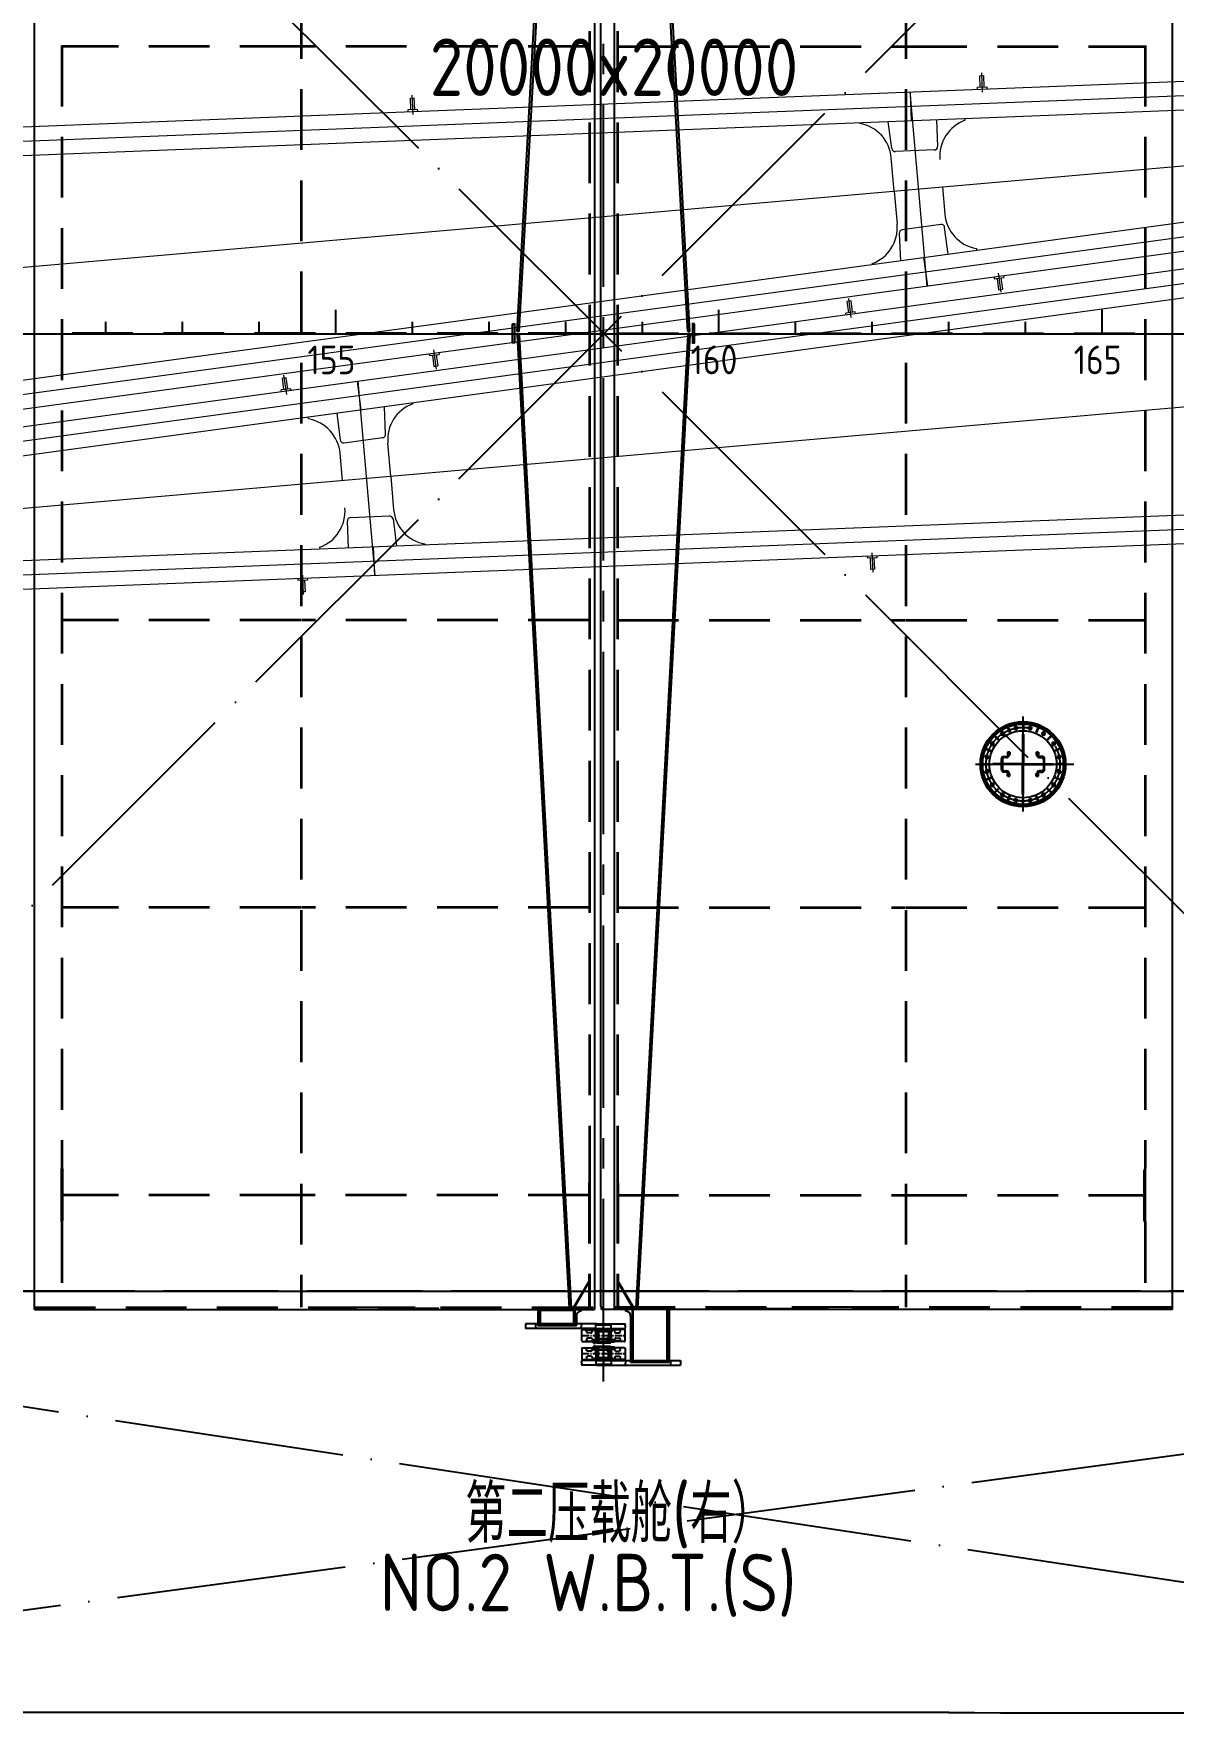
# Model space of a CAD drawing. Header units: millimetres. Extents: x -1838618 to -1600818, y -1770412 to -1553248.
# Drawn here: x -1706460 to -1694560, y -1733110 to -1715568 of the extents above; entities that cross this region are included whole.
import ezdxf

# ---------------------------------------------------------------- set-up
doc = ezdxf.new("R2010")
doc.units = ezdxf.units.MM
doc.header["$LTSCALE"] = 100
for name, pattern in [('$0$CENTER2', [28.575, 19.05, -3.175, 3.175, -3.175]), ('$0$DASHED2', [9.525, 6.35, -3.175]), ('ACAD_ISO02W100', [15, 12, -3]), ('ACAD_ISO04W100', [30, 24, -3, 0, -3]), ('HC2-TOP$0$CENTER2', [28.575, 19.05, -3.175, 3.175, -3.175]), ('HC2-TOP$0$DASHED2', [9.525, 6.35, -3.175]), ('HC2-TOP$0$PHANTOM', [63.5, 31.75, -6.35, 6.35, -6.35, 6.35, -6.35])]:
    doc.linetypes.add(name, pattern=pattern)
for name, color, linetype in [('$0$K1-CEN', 1, '$0$CENTER2'), ('$0$K1-DASH', 2, '$0$DASHED2'), ('$0$SHAPE_L', 3, 'Continuous'), ('412equipment', 6, 'Continuous'), ('_____1', 160, 'Continuous'), ('HC2-TOP$0$HATCH', 42, 'Continuous'), ('HC2-TOP$0$K1-CEN', 1, 'HC2-TOP$0$CENTER2'), ('HC2-TOP$0$K1-COMP_L', 140, 'HC2-TOP$0$PHANTOM'), ('HC2-TOP$0$K1-DASH', 2, 'HC2-TOP$0$DASHED2'), ('HC2-TOP$0$K2-CEN', 1, 'HC2-TOP$0$CENTER2'), ('HC2-TOP$0$K2-DASH', 9, 'HC2-TOP$0$DASHED2'), ('HC2-TOP$0$K2-DIM', 1, 'Continuous'), ('HC2-TOP$0$SHAPE_L', 3, 'Continuous')]:
    doc.layers.add(name, color=color, linetype=linetype)
doc.styles.get("Standard").update_dxf_attribs({"font": 'gbenor.shx', "width": 0.9, "bigfont": 'gbcbig.shx'})

# ---------------------------------------------------------------- blocks, each defined once
blk = doc.blocks.new('COORD')
at = {"color": 4}
for p, q in [((122600, 0), (122600, 250)), ((126600, 0), (126600, 250)), ((130600, 0), (130600, 250)), ((120200, 0), (120200, 125)), ((121000, 0), (121000, 125)), ((121800, 0), (121800, 125)), ((122600, 0), (122600, 125)), ((123400, 0), (123400, 125)), ((124200, 0), (124200, 125)), ((125000, 0), (125000, 125)), ((125800, 0), (125800, 125)), ((126600, 0), (126600, 125)), ((127400, 0), (127400, 125)), ((128200, 0), (128200, 125)), ((129000, 0), (129000, 125)), ((129800, 0), (129800, 125)), ((130600, 0), (130600, 125)), ((-3960, 0), (177600, 0))]:
    blk.add_line(p, q, dxfattribs=at)
for s, p in [('155', (122304, -423)), ('160', (126304, -423)), ('165', (130304, -423))]:
    blk.add_text(s, height=300, dxfattribs=at).set_placement(p)
blk = doc.blocks.new('HC2-TOP$0$A$C6C0051EE')
for p, q in [((0, 1), (0, 7)), ((5, 1), (5, 7)), ((16, 1), (16, 7)), ((21, 1), (21, 7)), ((3, 0), (18, 0))]:
    blk.add_line(p, q)
for centre, radius, start, end in [((3, 5), 4.7, 236.4325, 303.5675), ((10, 18), 17.6, 252.8484, 287.1516), ((18, 5), 4.7, 236.4325, 303.5675)]:
    blk.add_arc(centre, radius, start, end)
blk = doc.blocks.new('HC2-TOP$0$wheel-450_P')
at = {"layer": 'HC2-TOP$0$HATCH'}
h = blk.add_hatch(dxfattribs=at)
h.set_pattern_fill('ANSI37', color=256, scale=0.4, style=0)
h.set_pattern_definition([(45, (-387.8653, -368.1047), (-0.8980256, 0.8980256), []), (135, (-387.8653, -368.1047), (-0.8980256, -0.8980256), [])])
h.paths.add_polyline_path([(66, 85), (72, 85), (72, 92)])
h = blk.add_hatch(dxfattribs=at)
h.set_pattern_fill('ANSI37', color=256, scale=0.4, style=0)
h.set_pattern_definition([(45, (-222.9789, -317.8035), (-0.8980256, 0.8980256), []), (135, (-222.9789, -317.8035), (-0.8980256, -0.8980256), [])])
h.paths.add_polyline_path([(110, 81), (110, 80, 0.414214), (116, 74), (122, 74), (122, 81)])
h = blk.add_hatch(dxfattribs=at)
h.set_pattern_fill('ANSI31', color=256, angle=90, style=0)
h.set_pattern_definition([(135, (-232.979, -322.8035), (-2.245064, -2.245064), [])])
edge = h.paths.add_edge_path()
edge.add_line((-66, -46), (-32, -46))
edge.add_line((-32, -46), (-32, -52))
edge.add_line((-32, -52), (-21, -52))
edge.add_spline(control_points=[(-21, -52), (-22, -51), (-24, -46), (-29, -36), (-43, -36), (-54, -32), (-62, -32), (-66, -32)], knot_values=[0, 0, 0, 0, 6.397971, 15.190418, 30.584793, 41.682542, 52.606422, 52.606422, 52.606422, 52.606422], degree=3, periodic=0)
edge.add_line((-66, -32), (-66, -46))
h = blk.add_hatch(dxfattribs=at)
h.set_pattern_fill('ANSI37', color=256, scale=0.4, style=0)
h.set_pattern_definition([(45, (-232.9789, -307.8035), (-0.8980256, 0.8980256), []), (135, (-232.9789, -307.8035), (-0.8980256, -0.8980256), [])])
h.paths.add_polyline_path([(72, -91), (72, -85), (66, -85)])
h = blk.add_hatch(dxfattribs=at)
h.set_pattern_fill('ANSI37', color=256, scale=0.4, style=0)
h.set_pattern_definition([(315, (-222.9789, 317.8035), (-0.8980256, -0.8980256), []), (225, (-222.9789, 317.8035), (-0.8980256, 0.8980256), [])])
h.paths.add_polyline_path([(110, -81), (110, -80, -0.414214), (116, -74), (122, -74), (122, -81)])
for p, q in [((-62, 220), (-62, 101)), ((-60, 179), (-62, 182)), ((-60, 179), (-60, 115)), ((-35, 175), (-60, 179)), ((-57, 225), (57, 225)), ((35, 175), (60, 179)), ((60, 179), (62, 182)), ((60, 179), (60, 115)), ((62, 220), (62, 84)), ((72, 85), (72, 227)), ((122, 74), (122, 226)), ((-77, 72), (-69, 80)), ((-77, 72), (-77, -73)), ((-72, 105), (-72, 85)), ((-72, 104), (-69, 104)), ((-69, 96), (-72, 95)), ((-69, 95), (-72, 94)), ((-72, 86), (-69, 86)), ((-71, 70), (-66, 75)), ((-71, 70), (-71, -70)), ((-69, 114), (-68, 115)), ((-69, 114), (-69, 80)), ((-69, 102), (-62, 102)), ((-43, 101), (-69, 101)), ((-43, 89), (-69, 89)), ((-69, 88), (-62, 88)), ((-62, 115), (-68, 115)), ((-66, 75), (-66, -75)), ((-66, 75), (-62, 75)), ((-66, 51), (-64, 52)), ((-66, 51), (-66, -51)), ((-65, 101), (-65, 89)), ((-64, 52), (-64, -32)), ((-40, 52), (-64, 52)), ((-36, 119), (-62, 115)), ((-62, 52), (-62, 89)), ((-62, 80), (-4, 80)), ((-60, 68), (-58, 70)), ((-60, 68), (-60, 52)), ((-60, 65), (-42, 65)), ((-58, 70), (-44, 70)), ((-49, 67), (-49, 65)), ((-49, 67), (-42, 67)), ((-43, 67), (-44, 70)), ((-43, 101), (-41, 99)), ((-43, 101), (-43, 89)), ((-43, 89), (-41, 91)), ((-42, 64), (-42, 65)), ((-42, 64), (-42, 52)), ((-42, 64), (-42, 52)), ((-40, 53), (-42, 53)), ((-41, 99), (-41, 91)), ((-40, 64), (-40, 66)), ((-38, 66), (-40, 65)), ((-40, 65), (-40, -36)), ((-40, 51), (-36, 51)), ((-33, 66), (-38, 66)), ((40, 52), (-38, 52)), ((-36, -37), (-36, 52)), ((-34, 62), (-32, 75)), ((-10, 59), (-34, 62)), ((-33, 66), (-33, 66)), ((-32, 79), (-32, 69)), ((-4, 70), (-32, 75)), ((-4, 80), (-28, 80)), ((-4, 80), (-28, 80)), ((-27, 129), (-27, 166)), ((-10, 59), (-8, 70)), ((-8, 61), (-9, 61)), ((-6, 60), (-8, 61)), ((-6, 60), (-6, 52)), ((-4, 83), (4, 83)), ((-4, 83), (-4, 52)), ((-4, 78), (-4, 52)), ((-4, 72), (4, 72)), ((-2, 83), (-2, 52)), ((2, 83), (2, 52)), ((4, 83), (4, 52)), ((4, 80), (45, 80)), ((4, 70), (32, 75)), ((6, 60), (8, 61)), ((6, 60), (6, 52)), ((10, 59), (8, 70)), ((8, 61), (9, 61)), ((10, 59), (34, 62)), ((27, 129), (27, 166)), ((32, 79), (32, 69)), ((34, 62), (32, 75)), ((33, 65), (33, 66)), ((33, 66), (38, 66)), ((36, 119), (62, 115)), ((38, 66), (40, 65)), ((40, 65), (40, -65)), ((40, 59), (45, 59)), ((45, 95), (45, -95)), ((45, 95), (62, 95)), ((45, 78), (54, 78)), ((45, 76), (46, 77)), ((46, 77), (46, -77)), ((46, 77), (64, 77)), ((54, 88), (58, 90)), ((54, 88), (54, 77)), ((54, 86), (54, 86)), ((58, 79), (54, 86)), ((56, 77), (54, 86)), ((58, 90), (58, 79)), ((58, 90), (62, 90)), ((60, 84), (64, 84)), ((60, 79), (60, 84)), ((65, 85), (64, 84)), ((64, 84), (64, -84)), ((65, 85), (65, -85)), ((65, 85), (72, 85)), ((72, 85), (72, -85)), ((72, 81), (111, 81)), ((110, 81), (110, -81)), ((110, 81), (122, 81)), ((116, 74), (122, 74)), ((122, 74), (122, -74)), ((-77, -73), (-69, -80)), ((-71, -70), (-66, -75)), ((-69, -114), (-69, -80)), ((-69, -114), (-68, -115)), ((-62, -115), (-68, -115)), ((-32, -46), (-66, -46)), ((-66, -51), (-64, -52)), ((-66, -75), (-62, -75)), ((-42, -52), (-64, -52)), ((-62, -220), (-62, -52)), ((-62, -80), (-4, -80)), ((-60, -115), (-62, -115)), ((-60, -68), (-60, -52)), ((-60, -65), (-42, -65)), ((-60, -68), (-58, -70)), ((-60, -116), (-59, -114)), ((-60, -115), (-60, -114)), ((-46, -117), (-60, -114)), ((-60, -179), (-60, -115)), ((-35, -175), (-60, -179)), ((-58, -70), (-45, -70)), ((-48, -120), (-58, -117)), ((-52, -126), (-58, -124)), ((-57, -114), (-55, -107)), ((-57, -114), (-55, -107)), ((-57, -117), (-56, -115)), ((-57, -120), (-57, -119)), ((-45, -107), (-55, -105)), ((-55, -107), (-54, -107)), ((-46, -110), (-55, -107)), ((-54, -107), (-54, -105)), ((-47, -109), (-54, -107)), ((-53, -105), (-45, -80)), ((-51, -122), (-51, -121)), ((-50, -119), (-49, -117)), ((-48, -117), (-46, -110)), ((-47, -107), (-39, -80)), ((-47, -109), (-46, -107)), ((-46, -110), (-47, -109)), ((-42, -48), (-46, -48)), ((-46, -50), (-46, -48)), ((-42, -50), (-46, -50)), ((-42, -64), (-46, -72)), ((-44, -73), (-46, -72)), ((-36, -119), (-46, -117)), ((-46, -120), (-46, -118)), ((-40, -64), (-44, -73)), ((-42, -48), (-42, -48)), ((-42, -64), (-42, -50)), ((-42, -64), (-42, -52)), ((-40, -65), (-40, -50)), ((-40, -51), (-36, -51)), ((-38, -66), (-40, -65)), ((40, -52), (-38, -52)), ((-33, -66), (-38, -66)), ((-36, -51), (-36, -52)), ((-10, -59), (-34, -62)), ((-34, -62), (-32, -75)), ((-33, -65), (-33, -66)), ((-32, -46), (-32, -52)), ((-32, -79), (-32, -69)), ((-4, -70), (-32, -75)), ((-4, -80), (-28, -80)), ((-4, -80), (-28, -80)), ((-27, -129), (-27, -166)), ((-10, -59), (-8, -70)), ((-8, -61), (-9, -61)), ((-6, -60), (-8, -61)), ((-6, -60), (-6, -52)), ((-4, -83), (-4, -52)), ((-4, -78), (-4, -52)), ((-4, -72), (4, -72)), ((-4, -83), (4, -83)), ((-2, -83), (-2, -52)), ((2, -83), (2, -52)), ((4, -83), (4, -52)), ((4, -70), (32, -75)), ((4, -80), (45, -80)), ((6, -60), (6, -52)), ((6, -60), (8, -61)), ((10, -59), (8, -70)), ((8, -61), (9, -61)), ((10, -59), (34, -62)), ((27, -129), (27, -166)), ((34, -62), (32, -75)), ((32, -79), (32, -69)), ((33, -65), (33, -66)), ((33, -66), (38, -66)), ((35, -175), (60, -179)), ((36, -119), (62, -115)), ((38, -66), (40, -65)), ((40, -59), (45, -59)), ((45, -76), (46, -77)), ((45, -78), (54, -78)), ((45, -93), (46, -95)), ((45, -95), (62, -95)), ((46, -77), (64, -77)), ((54, -86), (53, -86)), ((56, -77), (54, -86)), ((54, -88), (54, -77)), ((58, -79), (54, -86)), ((54, -88), (58, -90)), ((58, -90), (58, -79)), ((58, -90), (62, -90)), ((60, -79), (60, -84)), ((60, -84), (64, -84)), ((60, -179), (60, -115)), ((62, -220), (62, -84)), ((64, -84), (65, -85)), ((65, -85), (72, -85)), ((72, -81), (110, -81)), ((72, -85), (72, -227)), ((110, -81), (122, -81)), ((116, -74), (122, -74)), ((122, -74), (122, -226)), ((-60, -179), (-62, -182)), ((-57, -225), (57, -225)), ((60, -179), (62, -182))]:
    blk.add_line(p, q)
for centre, radius, start, end in [((-57, 220), 5, 90, 180), ((57, 220), 5, 0, 90), ((-42, 65), 2, 23.744, 90), ((-42, 64), 2, 0, 23.744), ((-38, 54), 2, 180, 270), ((-37, 129), 10, 278.0896, 0), ((-37, 166), 10, 0, 80), ((-32, 79), 1, 90, 180), ((-8, 54), 2, 270, 0), ((-6, 78), 2, 0, 90), ((6, 78), 2, 90, 180), ((8, 54), 2, 180, 270), ((37, 166), 10, 100, 180), ((37, 129), 10, 180, 261.9104), ((32, 79), 1, 0, 90), ((38, 54), 2, 270, 0), ((59, 80), 0.8, 207.3764, 352), ((116, 80), 6, 180, 270), ((-58, -114), 3.31, 223.1092, 286.8908), ((-59, -117), 3.31, 43.1092, 106.8908), ((-59, -119), 2.09, 339.1083, 88.0443), ((-62, -119), 5, 323.4589, 345), ((-56, -123), 2.16, 143.4589, 219.3072), ((-50, -106), 13.3, 239.2686, 270.7314), ((-56, -128), 13.3, 59.2686, 90.7314), ((-53, -124), 2.16, 290.6928, 6.5411), ((-48, -122), 2.09, 61.9557, 170.8917), ((-46, -123), 5, 165, 186.5411), ((-47, -117), 3.31, 223.1092, 286.8908), ((-48, -120), 3.31, 43.1092, 106.8908), ((-42, -50), 2, 0, 90), ((-38, -54), 2, 90, 180), ((-42, -64), 2, 336.256, 0), ((-37, -129), 10, 0, 81.9104), ((-37, -166), 10, 280, 0), ((-32, -79), 1, 180, 270), ((-8, -54), 2, 0, 90), ((-6, -78), 2, 270, 0), ((6, -78), 2, 180, 270), ((8, -54), 2, 90, 180), ((37, -129), 10, 98.0896, 180), ((37, -166), 10, 180, 260), ((32, -79), 1, 270, 0), ((38, -54), 2, 0, 90), ((59, -80), 0.8, 8, 152.6236), ((116, -80), 6, 90, 180), ((-57, -220), 5, 180, 270), ((57, -220), 5, 270, 0)]:
    blk.add_arc(centre, radius, start, end)
for points in [[(72, 227), (79, 230), (91, 234), (105, 225), (115, 230), (120, 227), (122, 226)], [(72, -227), (79, -230), (91, -234), (105, -225), (115, -230), (120, -227), (122, -226)]]:
    blk.add_open_spline(points, degree=3, knots=[0, 0, 0, 0, 22.168204, 34.441767, 44.92374, 51.585028, 51.585028, 51.585028, 51.585028])
for p, q in [((66, 85), (72, 92)), ((66, -85), (72, -91))]:
    blk.add_line(p, q, dxfattribs=at)
at = {"layer": 'HC2-TOP$0$K2-CEN', "ltscale": 0.04}
for p, q in [((0, 225), (0, -225)), ((-88, 0), (132, 0)), ((-85, 95), (-35, 95)), ((-6, 64), (-36, 69)), ((6, 64), (36, 69)), ((-55, -95), (-77, -95)), ((-56, -127), (-41, -76)), ((-6, -64), (-36, -69)), ((6, -64), (36, -69))]:
    blk.add_line(p, q, dxfattribs=at)
at = {"layer": 'HC2-TOP$0$K2-DIM'}
for p, q in [((-42, 100), (-65, 100)), ((-42, 90), (-65, 90)), ((-65, 51), (-40, 51)), ((-65, -51), (-42, -51)), ((-54, -107), (-56, -114)), ((-55, -107), (-55, -105)), ((-47, -109), (-49, -117)), ((-46, -110), (-45, -107))]:
    blk.add_line(p, q, dxfattribs=at)
blk.add_open_spline([(-66, -32), (-62, -32), (-54, -32), (-43, -36), (-29, -36), (-24, -46), (-22, -51), (-21, -52)], degree=3, knots=[0, 0, 0, 0, 10.92388, 22.021629, 37.416004, 46.208451, 52.606422, 52.606422, 52.606422, 52.606422], dxfattribs=at)
at = {"rotation": 270}
blk.add_blockref('HC2-TOP$0$A$C6C0051EE', (-80, 105), dxfattribs=at)
blk = doc.blocks.new('A$C72DA127C')
at = {"layer": '$0$K1-CEN', "color": 136, "ltscale": 5}
for p, q in [((-4826, -3997), (-4826, -4990)), ((-5321, -4496), (-4295, -4496))]:
    blk.add_line(p, q, dxfattribs=at)
at = {"layer": '$0$K1-CEN', "color": 136}
for p, q in [((-5023, -4165), (-5056, -4187)), ((-5023, -4165), (-5056, -4187)), ((-5056, -4187), (-5023, -4165)), ((-5029, -4193), (-5051, -4159)), ((-5029, -4193), (-5051, -4159)), ((-5029, -4193), (-5051, -4159)), ((-4881, -4114), (-4920, -4122)), ((-4881, -4114), (-4920, -4122)), ((-4920, -4122), (-4881, -4114)), ((-4897, -4138), (-4905, -4099)), ((-4897, -4138), (-4905, -4099)), ((-4897, -4138), (-4905, -4099)), ((-4731, -4122), (-4770, -4114)), ((-4770, -4114), (-4731, -4122)), ((-4731, -4122), (-4770, -4114)), ((-4755, -4138), (-4747, -4099)), ((-4755, -4138), (-4747, -4099)), ((-4755, -4138), (-4747, -4099)), ((-4595, -4187), (-4628, -4165)), ((-4628, -4165), (-4595, -4187)), ((-4595, -4187), (-4628, -4165)), ((-4623, -4193), (-4601, -4159)), ((-4623, -4193), (-4601, -4159)), ((-4623, -4193), (-4601, -4159)), ((-5129, -4293), (-5162, -4271)), ((-5129, -4293), (-5162, -4271)), ((-5129, -4293), (-5162, -4271)), ((-5135, -4265), (-5157, -4299)), ((-5135, -4265), (-5157, -4299)), ((-5157, -4299), (-5135, -4265)), ((-4522, -4293), (-4489, -4271)), ((-4522, -4293), (-4489, -4271)), ((-4522, -4293), (-4489, -4271)), ((-4494, -4299), (-4517, -4265)), ((-4517, -4265), (-4494, -4299)), ((-4494, -4299), (-4517, -4265)), ((-5184, -4425), (-5223, -4417)), ((-5184, -4425), (-5223, -4417)), ((-5184, -4425), (-5223, -4417)), ((-5199, -4401), (-5207, -4441)), ((-5199, -4401), (-5207, -4441)), ((-5207, -4441), (-5199, -4401)), ((-5207, -4551), (-5199, -4591)), ((-5207, -4551), (-5199, -4591)), ((-5199, -4591), (-5207, -4551)), ((-4468, -4425), (-4429, -4417)), ((-4468, -4425), (-4429, -4417)), ((-4468, -4425), (-4429, -4417)), ((-4444, -4441), (-4452, -4401)), ((-4452, -4401), (-4444, -4441)), ((-4444, -4441), (-4452, -4401)), ((-4452, -4591), (-4444, -4551)), ((-4452, -4591), (-4444, -4551)), ((-4444, -4551), (-4452, -4591)), ((-5184, -4567), (-5223, -4575)), ((-5184, -4567), (-5223, -4575)), ((-5184, -4567), (-5223, -4575)), ((-5129, -4699), (-5162, -4721)), ((-5129, -4699), (-5162, -4721)), ((-5129, -4699), (-5162, -4721)), ((-5157, -4693), (-5135, -4727)), ((-5157, -4693), (-5135, -4727)), ((-5135, -4727), (-5157, -4693)), ((-4522, -4699), (-4489, -4721)), ((-4522, -4699), (-4489, -4721)), ((-4522, -4699), (-4489, -4721)), ((-4517, -4727), (-4494, -4693)), ((-4517, -4727), (-4494, -4693)), ((-4494, -4693), (-4517, -4727)), ((-4468, -4567), (-4429, -4575)), ((-4468, -4567), (-4429, -4575)), ((-4468, -4567), (-4429, -4575)), ((-5056, -4805), (-5023, -4827)), ((-5056, -4805), (-5023, -4827)), ((-5023, -4827), (-5056, -4805)), ((-5029, -4799), (-5051, -4833)), ((-5029, -4799), (-5051, -4833)), ((-5029, -4799), (-5051, -4833)), ((-4920, -4870), (-4881, -4878)), ((-4920, -4870), (-4881, -4878)), ((-4881, -4878), (-4920, -4870)), ((-4897, -4854), (-4905, -4893)), ((-4897, -4854), (-4905, -4893)), ((-4897, -4854), (-4905, -4893)), ((-4770, -4878), (-4731, -4870)), ((-4770, -4878), (-4731, -4870)), ((-4731, -4870), (-4770, -4878)), ((-4755, -4854), (-4747, -4893)), ((-4755, -4854), (-4747, -4893)), ((-4755, -4854), (-4747, -4893)), ((-4628, -4827), (-4595, -4805)), ((-4628, -4827), (-4595, -4805)), ((-4595, -4805), (-4628, -4827)), ((-4623, -4799), (-4601, -4833)), ((-4623, -4799), (-4601, -4833)), ((-4623, -4799), (-4601, -4833))]:
    blk.add_line(p, q, dxfattribs=at)
for points in [[(-4976, -4363), (-4976, -4400, -0.414214), (-4997, -4421), (-5025, -4421, 0.414214), (-5046, -4442), (-5046, -4550, 0.414214), (-5025, -4571), (-4997, -4571, -0.414214), (-4976, -4592), (-4976, -4630)], [(-4676, -4363), (-4676, -4400, 0.414214), (-4655, -4421), (-4627, -4421, -0.414214), (-4606, -4442), (-4606, -4550, -0.414214), (-4627, -4571), (-4655, -4571, 0.414214), (-4676, -4592), (-4676, -4630)]]:
    blk.add_lwpolyline(points, format="xyb", dxfattribs=at)
blk.add_circle((-4826, -4496), 385, dxfattribs=at)
at = {"layer": '$0$K1-DASH', "color": 136, "ltscale": 2.5}
for p, q in [((-5136, -4191), (-5083, -4244)), ((-5131, -4186), (-5078, -4239)), ((-4995, -4095), (-4967, -4165)), ((-4989, -4093), (-4960, -4162)), ((-4960, -4162), (-4967, -4165)), ((-4829, -4061), (-4829, -4136)), ((-4822, -4136), (-4829, -4136)), ((-4822, -4061), (-4822, -4136)), ((-4662, -4093), (-4691, -4162)), ((-4691, -4162), (-4685, -4165)), ((-4656, -4095), (-4685, -4165)), ((-4521, -4186), (-4574, -4239)), ((-4516, -4191), (-4569, -4244)), ((-5229, -4333), (-5160, -4361)), ((-5226, -4326), (-5157, -4355)), ((-5157, -4355), (-5160, -4361)), ((-5078, -4239), (-5083, -4244)), ((-4574, -4239), (-4569, -4244)), ((-4425, -4326), (-4494, -4355)), ((-4494, -4355), (-4492, -4361)), ((-4423, -4333), (-4492, -4361)), ((-5261, -4493), (-5186, -4493)), ((-5261, -4500), (-5186, -4500)), ((-5186, -4500), (-5186, -4493)), ((-4391, -4493), (-4466, -4493)), ((-4466, -4500), (-4466, -4493)), ((-4391, -4500), (-4466, -4500)), ((-5229, -4659), (-5160, -4631)), ((-5226, -4666), (-5157, -4637)), ((-5157, -4637), (-5160, -4631)), ((-4494, -4637), (-4492, -4631)), ((-4425, -4666), (-4494, -4637)), ((-4423, -4659), (-4492, -4631)), ((-5136, -4801), (-5083, -4748)), ((-5131, -4806), (-5078, -4753)), ((-5078, -4753), (-5083, -4748)), ((-4995, -4897), (-4967, -4827)), ((-4989, -4899), (-4960, -4830)), ((-4960, -4830), (-4967, -4827)), ((-4829, -4931), (-4829, -4856)), ((-4822, -4856), (-4829, -4856)), ((-4822, -4931), (-4822, -4856)), ((-4691, -4830), (-4685, -4827)), ((-4662, -4899), (-4691, -4830)), ((-4656, -4897), (-4685, -4827)), ((-4574, -4753), (-4569, -4748)), ((-4521, -4806), (-4574, -4753)), ((-4516, -4801), (-4569, -4748))]:
    blk.add_line(p, q, dxfattribs=at)
at = {"layer": '$0$K1-DASH', "color": 136}
for p, q in [((-4830, -4181), (-4822, -4181)), ((-4830, -4181), (-4830, -4492)), ((-4822, -4181), (-4822, -4492)), ((-4982, -4400), (-4982, -4371)), ((-4982, -4371), (-4982, -4401)), ((-4970, -4371), (-4970, -4400)), ((-4969, -4371), (-4969, -4401)), ((-4682, -4371), (-4682, -4400)), ((-4682, -4371), (-4682, -4401)), ((-4670, -4400), (-4670, -4371)), ((-4669, -4371), (-4669, -4401)), ((-4826, -4492), (-5141, -4492)), ((-5141, -4500), (-5141, -4492)), ((-5141, -4492), (-5141, -4500)), ((-4826, -4500), (-5141, -4500)), ((-4830, -4811), (-4830, -4500)), ((-4826, -4492), (-4511, -4492)), ((-4826, -4500), (-4511, -4500)), ((-4822, -4811), (-4822, -4500)), ((-4511, -4492), (-4511, -4500)), ((-4982, -4621), (-4982, -4591)), ((-4982, -4592), (-4982, -4621)), ((-4970, -4621), (-4970, -4592)), ((-4969, -4621), (-4969, -4591)), ((-4682, -4621), (-4682, -4591)), ((-4682, -4621), (-4682, -4592)), ((-4670, -4592), (-4670, -4621)), ((-4669, -4621), (-4669, -4591)), ((-4830, -4811), (-4822, -4811))]:
    blk.add_line(p, q, dxfattribs=at)
for centre, radius, start, end in [((-4997, -4400), 15, 356.1774, 0), ((-4997, -4400), 27, 357.8774, 0), ((-4655, -4400), 27, 180, 182.1226), ((-4655, -4400), 15, 180, 183.8226), ((-4997, -4592), 15, 0, 3.8226), ((-4997, -4592), 27, 0, 2.1226), ((-4655, -4592), 27, 177.8774, 180), ((-4655, -4592), 15, 176.1774, 180)]:
    blk.add_arc(centre, radius, start, end, dxfattribs=at)
at = {"layer": '$0$SHAPE_L', "color": 136}
for p, q in [((-4963, -4371), (-4988, -4371)), ((-4988, -4371), (-4988, -4401)), ((-4982, -4371), (-4970, -4371)), ((-4963, -4371), (-4963, -4401)), ((-4688, -4371), (-4663, -4371)), ((-4688, -4371), (-4688, -4401)), ((-4670, -4371), (-4682, -4371)), ((-4663, -4371), (-4663, -4401)), ((-5052, -4550), (-5052, -4442)), ((-5040, -4442), (-5040, -4550)), ((-5025, -4415), (-4997, -4415)), ((-4997, -4427), (-5025, -4427)), ((-4963, -4401), (-4988, -4401)), ((-4688, -4401), (-4663, -4401)), ((-4627, -4415), (-4655, -4415)), ((-4655, -4427), (-4627, -4427)), ((-4612, -4442), (-4612, -4550)), ((-4600, -4550), (-4600, -4442)), ((-5025, -4565), (-4997, -4565)), ((-4997, -4577), (-5025, -4577)), ((-4963, -4591), (-4988, -4591)), ((-4988, -4621), (-4988, -4591)), ((-4963, -4621), (-4988, -4621)), ((-4963, -4621), (-4963, -4591)), ((-4688, -4591), (-4663, -4591)), ((-4688, -4621), (-4688, -4591)), ((-4688, -4621), (-4663, -4621)), ((-4663, -4621), (-4663, -4591)), ((-4627, -4565), (-4655, -4565)), ((-4655, -4577), (-4627, -4577))]:
    blk.add_line(p, q, dxfattribs=at)
for points in [[(-5057, -4177), (-5047, -4191), (-5030, -4190), (-5022, -4175), (-5032, -4160), (-5049, -4161)], [(-4917, -4113), (-4914, -4130), (-4897, -4135), (-4884, -4124), (-4888, -4107), (-4904, -4101)], [(-4764, -4107), (-4767, -4124), (-4754, -4135), (-4738, -4130), (-4734, -4113), (-4747, -4101)], [(-4619, -4160), (-4629, -4175), (-4621, -4190), (-4604, -4191), (-4595, -4177), (-4602, -4161)], [(-5161, -4290), (-5147, -4299), (-5131, -4292), (-5130, -4274), (-5145, -4265), (-5160, -4272)], [(-4507, -4265), (-4521, -4274), (-4520, -4292), (-4504, -4299), (-4490, -4290), (-4491, -4272)], [(-5215, -4434), (-5198, -4437), (-5186, -4424), (-5192, -4408), (-5209, -4404), (-5220, -4418)], [(-5209, -4588), (-5192, -4584), (-5186, -4568), (-5198, -4555), (-5215, -4558), (-5220, -4574)], [(-4443, -4404), (-4460, -4408), (-4465, -4424), (-4454, -4437), (-4437, -4434), (-4431, -4418)], [(-4437, -4558), (-4454, -4555), (-4465, -4568), (-4460, -4584), (-4443, -4588), (-4431, -4574)], [(-5145, -4727), (-5130, -4718), (-5131, -4700), (-5147, -4693), (-5161, -4702), (-5160, -4720)], [(-4490, -4702), (-4504, -4693), (-4520, -4700), (-4521, -4718), (-4507, -4727), (-4491, -4720)], [(-5032, -4832), (-5022, -4817), (-5030, -4802), (-5047, -4801), (-5057, -4815), (-5049, -4831)], [(-4888, -4885), (-4884, -4868), (-4897, -4857), (-4914, -4862), (-4917, -4879), (-4904, -4891)], [(-4734, -4879), (-4738, -4862), (-4754, -4857), (-4767, -4868), (-4764, -4885), (-4747, -4891)], [(-4595, -4815), (-4604, -4801), (-4621, -4802), (-4629, -4817), (-4619, -4832), (-4602, -4831)]]:
    blk.add_lwpolyline(points, close=True, dxfattribs=at)
for centre, radius in [((-4826, -4496), 445), ((-4826, -4496), 435), ((-4826, -4496), 420), ((-5040, -4176), 10.5), ((-5040, -4176), 10.2), ((-4901, -4118), 10.2), ((-4901, -4118), 10.5), ((-4751, -4118), 10.2), ((-4751, -4118), 10.5), ((-4612, -4176), 10.5), ((-4612, -4176), 10.2), ((-5146, -4282), 10.2), ((-5146, -4282), 10.5), ((-4506, -4282), 10.2), ((-4506, -4282), 10.5), ((-5203, -4421), 10.5), ((-5203, -4421), 10.2), ((-5203, -4571), 10.2), ((-5203, -4571), 10.5), ((-4448, -4421), 10.5), ((-4448, -4571), 10.5), ((-4448, -4421), 10.2), ((-4448, -4571), 10.2), ((-5146, -4710), 10.5), ((-5146, -4710), 10.2), ((-4506, -4710), 10.5), ((-4506, -4710), 10.2), ((-5040, -4816), 10.2), ((-5040, -4816), 10.5), ((-4901, -4874), 10.2), ((-4901, -4874), 10.5), ((-4751, -4874), 10.2), ((-4751, -4874), 10.5), ((-4612, -4816), 10.2), ((-4612, -4816), 10.5)]:
    blk.add_circle(centre, radius, dxfattribs=at)
for centre, radius, start, end in [((-5025, -4442), 27, 90, 180), ((-5025, -4550), 27, 180, 270), ((-5025, -4442), 15, 90, 180), ((-5025, -4550), 15, 180, 270), ((-4997, -4400), 15, 270, 356.1774), ((-4997, -4400), 27, 270, 357.8774), ((-4655, -4400), 27, 182.1226, 270), ((-4655, -4400), 15, 183.8226, 270), ((-4627, -4442), 27, 0, 90), ((-4627, -4442), 15, 0, 90), ((-4627, -4550), 27, 270, 0), ((-4627, -4550), 15, 270, 0), ((-4997, -4592), 27, 2.1226, 90), ((-4997, -4592), 15, 3.8226, 90), ((-4655, -4592), 27, 90, 177.8774), ((-4655, -4592), 15, 90, 176.1774)]:
    blk.add_arc(centre, radius, start, end, dxfattribs=at)
at = {"color": 136}
for p, q in [((-9893, -10176), (-9749, -10176)), ((-8560, -10176), (-8663, -10176))]:
    blk.add_line(p, q, dxfattribs=at)
at = {"layer": 'HC2-TOP$0$K1-CEN', "color": 136}
blk.add_line((-9206, -10941), (-9206, 10973), dxfattribs=at)
at = {"layer": 'HC2-TOP$0$K1-DASH', "color": 136}
for p, q in [((-9916, -10339), (-9916, -10389)), ((-9489, -10339), (-9893, -10339)), ((-8923, -10723), (-8519, -10723)), ((-8506, -10723), (-8506, -10773))]:
    blk.add_line(p, q, dxfattribs=at)
for points in [[(-9358, -9907), (-9364, -9903), (-9515, -10162), (-9509, -10166)], [(-9054, -9907), (-9048, -9903), (-8897, -10162), (-8903, -10166)], [(-9866, -10339), (-9878, -10339), (-9878, -10171), (-9866, -10171)], [(-9504, -10339), (-9516, -10339), (-9516, -10171), (-9504, -10171)], [(-8908, -10723), (-8896, -10723), (-8896, -10166), (-8908, -10166)], [(-8546, -10723), (-8534, -10723), (-8534, -10166), (-8546, -10166)], [(-9866, -10201), (-9866, -10351), (-9516, -10351), (-9516, -10201)]]:
    blk.add_lwpolyline(points, close=True, dxfattribs=at)
at = {"layer": 'HC2-TOP$0$K2-DASH', "color": 136}
for p, q in [((-12366, 10174), (-12366, -10166)), ((-12358, 10174), (-12358, -10166)), ((-6054, 10174), (-6054, -10166)), ((-6046, 10174), (-6046, -10166)), ((-9356, 8874), (-9356, -8866)), ((-9348, 8874), (-9348, -8866)), ((-9064, 8874), (-9064, -8866)), ((-9056, 8874), (-9056, -8866)), ((-14866, 8724), (-14866, -8716)), ((-14858, 8724), (-14858, -8716)), ((-3554, 8724), (-3554, -8716)), ((-3546, 8724), (-3546, -8716)), ((-12366, 3004), (-14858, 3004)), ((-12366, 2996), (-14858, 2996)), ((-9356, 3004), (-12358, 3004)), ((-9356, 2997), (-12358, 2997)), ((-9056, 3004), (-6054, 3004)), ((-9056, 2997), (-6054, 2997)), ((-6046, 3004), (-3554, 3004)), ((-6046, 2996), (-3554, 2996)), ((-9356, 7), (-14858, 7)), ((-9356, 0), (-14858, 0)), ((-9056, 7), (-3554, 7)), ((-9056, 0), (-3554, 0)), ((-12366, -2988), (-14858, -2988)), ((-12366, -2996), (-14858, -2996)), ((-9356, -2989), (-12358, -2989)), ((-9356, -2996), (-12358, -2996)), ((-9056, -2989), (-6054, -2989)), ((-9056, -2996), (-6054, -2996)), ((-6046, -2988), (-3554, -2988)), ((-6046, -2996), (-3554, -2996)), ((-12366, -5988), (-14858, -5988)), ((-12366, -5997), (-14858, -5997)), ((-9356, -5989), (-12358, -5989)), ((-9356, -5996), (-12358, -5996)), ((-9056, -5989), (-6054, -5989)), ((-9056, -5996), (-6054, -5996)), ((-6046, -5988), (-3554, -5988)), ((-6046, -5997), (-3554, -5997)), ((-14858, -8716), (-14866, -8716)), ((-14866, -9276), (-14866, -8716)), ((-14858, -8716), (-14850, -8740)), ((-14850, -9255), (-14850, -8740)), ((-3554, -8716), (-3562, -8740)), ((-3562, -9255), (-3562, -8740)), ((-3554, -8716), (-3546, -8716)), ((-3546, -9276), (-3546, -8716)), ((-9358, -8866), (-9358, -10166)), ((-9358, -8866), (-9348, -8866)), ((-9348, -8866), (-9348, -10166)), ((-9054, -8866), (-9064, -8866)), ((-9064, -8866), (-9064, -10166)), ((-9054, -8866), (-9054, -10166)), ((-12366, -8992), (-14850, -8992)), ((-12366, -9000), (-14850, -9000)), ((-9358, -8992), (-12358, -8992)), ((-9358, -9000), (-12358, -9000)), ((-9056, -8992), (-6054, -8992)), ((-9056, -9000), (-6054, -9000)), ((-6046, -8992), (-3562, -8992)), ((-6046, -9000), (-3562, -9000)), ((-14858, -9276), (-14866, -9276)), ((-14866, -9276), (-14866, -10166)), ((-14858, -9276), (-14850, -9255)), ((-14858, -9276), (-14858, -10166)), ((-3554, -9276), (-3562, -9255)), ((-3554, -9276), (-3546, -9276)), ((-3554, -9276), (-3554, -10166)), ((-3546, -9276), (-3546, -10166)), ((-15146, -10166), (-11806, -10166)), ((-11806, -10176), (-11806, -10166)), ((-11806, -10166), (-10906, -10166)), ((-10906, -10166), (-9318, -10166)), ((-9318, -10176), (-9318, -10166)), ((-7506, -10166), (-9219, -10166)), ((-9219, -10166), (-9219, -10176)), ((-6606, -10166), (-7506, -10166)), ((-7506, -10176), (-7506, -10166)), ((-3266, -10166), (-6606, -10166)), ((-15146, -10176), (-11806, -10176)), ((-11806, -10176), (-11787, -10181)), ((-10924, -10181), (-11787, -10181)), ((-10906, -10176), (-9318, -10176)), ((-7506, -10176), (-9219, -10176)), ((-7506, -10176), (-7487, -10181)), ((-7487, -10181), (-6624, -10181)), ((-3266, -10176), (-6606, -10176))]:
    blk.add_line(p, q, dxfattribs=at)
at = {"layer": 'HC2-TOP$0$SHAPE_L', "color": 136}
for p, q in [((-15146, -10191), (-15146, 10199)), ((-10106, 24), (-9556, 10184)), ((-10086, 23), (-9519, 10182)), ((-9298, 10199), (-9298, -10191)), ((-9094, 10199), (-9094, -10191)), ((-8326, 23), (-8893, 10182)), ((-8306, 24), (-8856, 10184)), ((-3266, -10191), (-3266, 10199)), ((-9238, 10164), (-9238, -10156)), ((-10086, 23), (-10106, 24)), ((-8326, 23), (-8306, 24)), ((-10086, -15), (-10106, -16)), ((-10106, -16), (-9563, -10176)), ((-10086, -15), (-9543, -10175)), ((-8326, -15), (-8869, -10175)), ((-8306, -16), (-8849, -10176)), ((-8326, -15), (-8306, -16)), ((-9893, -10171), (-9893, -10339)), ((-9238, -10156), (-9238, -10156)), ((-9228, -10191), (-9228, -10166)), ((-8519, -10166), (-8519, -10723)), ((-15146, -10191), (-9298, -10191)), ((-10021, -10339), (-10021, -10389)), ((-9893, -10339), (-10021, -10339)), ((-9893, -10339), (-9893, -10362)), ((-9563, -10176), (-9543, -10175)), ((-9489, -10251), (-9489, -10339)), ((-9432, -10339), (-9489, -10339)), ((-9489, -10362), (-9489, -10339)), ((-9439, -10206), (-9439, -10191)), ((-3266, -10191), (-9228, -10191)), ((-8973, -10206), (-8973, -10191)), ((-8923, -10246), (-8923, -10723)), ((-8849, -10176), (-8869, -10175)), ((-9432, -10389), (-10021, -10389)), ((-9489, -10362), (-9893, -10362)), ((-8980, -10773), (-8401, -10773)), ((-8979, -10723), (-8923, -10723)), ((-8923, -10741), (-8923, -10723)), ((-8923, -10741), (-8519, -10741)), ((-8519, -10741), (-8519, -10723)), ((-8519, -10723), (-8401, -10723)), ((-8401, -10723), (-8401, -10773))]:
    blk.add_line(p, q, dxfattribs=at)
for points in [[(-10156, 104), (-10136, 104), (-10136, -96), (-10156, -96)], [(-8256, 104), (-8276, 104), (-8276, -96), (-8256, -96)]]:
    blk.add_lwpolyline(points, close=True, dxfattribs=at)
for radius in [445, 435, 350]:
    blk.add_circle((-4826, -4496), radius, dxfattribs=at)
for centre, radius, start, end in [((-9238, -10166), 10, 0, 90), ((-9439, -10256), 50, 90, 180), ((-8973, -10256), 50, 0, 90)]:
    blk.add_arc(centre, radius, start, end, dxfattribs=at)
at = {"layer": 'HC2-TOP$0$K1-COMP_L', "color": 136, "rotation": 90}
blk.add_blockref('HC2-TOP$0$wheel-450_P', (-9206, -10461), dxfattribs=at)
at = {"layer": 'HC2-TOP$0$K1-COMP_L', "color": 136, "xscale": -1, "rotation": 90}
blk.add_blockref('HC2-TOP$0$wheel-450_P', (-9206, -10651), dxfattribs=at)
blk = doc.blocks.new('A$C6D717977')
at = {"layer": '_____1', "color": 31, "lineweight": 0}
for p, q in [((9653, 2104), (28403, 2841)), ((3054, 1695), (28419, 2691)), ((21123, 2694), (21164, 2695)), ((21127, 2575), (21123, 2694)), ((21149, 2521), (21142, 2725)), ((21168, 2577), (21164, 2695)), ((9671, 1804), (28430, 2542)), ((15177, 2460), (15218, 2462)), ((15183, 2340), (15177, 2460)), ((15205, 2288), (15196, 2490)), ((15222, 2341), (15218, 2462)), ((20392, 2526), (20569, 497)), ((20410, 2226), (20398, 2527)), ((21097, 2575), (21198, 2577)), ((21099, 2554), (21097, 2575)), ((21198, 2558), (21198, 2577)), ((15153, 2340), (15252, 2344)), ((15153, 2320), (15153, 2340)), ((15254, 2325), (15252, 2344)), ((2107, -96), (28979, 2255)), ((19869, 2196), (19868, 2204)), ((20204, 1934), (20167, 2218)), ((20670, 2236), (20681, 1956)), ((20970, 2230), (20968, 2249)), ((9886, -653), (28488, 1878)), ((20228, 1490), (20198, 1836)), ((20646, 1919), (20242, 1903)), ((3350, -1693), (28503, 1729)), ((9921, -952), (28514, 1579)), ((20228, 1490), (20258, 1143)), ((20731, 1534), (20756, 1249)), ((20792, 832), (20755, 1109)), ((20282, 1048), (20294, 762)), ((19997, 732), (19998, 723)), ((20535, 796), (20576, 498)), ((21271, 593), (21272, 574)), ((21272, 574), (21372, 587)), ((21302, 577), (21319, 460)), ((21314, 634), (21343, 434)), ((21343, 582), (21359, 465)), ((21368, 606), (21372, 587)), ((21319, 460), (21359, 465)), ((15420, -169), (15446, -369)), ((15374, -209), (15378, -228)), ((15378, -228), (15476, -216)), ((15408, -224), (15422, -343)), ((15422, -343), (15463, -337)), ((15446, -218), (15463, -337)), ((15474, -194), (15476, -216))]:
    blk.add_line(p, q, dxfattribs=at)
for points in [[(20204, 1934), (20208, 1921), (20217, 1911), (20229, 1904), (20242, 1903)], [(20646, 1919), (20660, 1922), (20673, 1930), (20680, 1943), (20681, 1956)], [(20714, 1140), (20313, 1085), (20300, 1082), (20291, 1073), (20283, 1061), (20282, 1048)], [(20755, 1109), (20752, 1122), (20742, 1134), (20729, 1139), (20714, 1140)]]:
    blk.add_lwpolyline(points, dxfattribs=at)
for points in [[(20198, 1836), (20181, 2020), (20050, 2163), (19869, 2196)], [(20970, 2230), (20800, 2170), (20690, 1997), (20706, 1818)], [(19997, 732), (20170, 796), (20274, 959), (20258, 1143)]]:
    blk.add_open_spline(points, degree=3, dxfattribs=at)
blk.add_open_spline([(20756, 1249), (20772, 1072), (20910, 918), (21087, 890), (21087, 890), (21089, 871), (21089, 871)], degree=3, knots=[0, 0, 0, 0, 1, 1, 1, 2, 2, 2, 2], dxfattribs=at)
blk = doc.blocks.new('A$C0D853225')
at = {"layer": '_____1', "color": 31, "lineweight": 0}
for p, q in [((-8150, 1693), (-33303, -1729)), ((-14721, 952), (-33314, -1579)), ((-14686, 653), (-33288, -1878)), ((-20220, 169), (-20246, 369)), ((-20178, 228), (-20276, 216)), ((-20274, 194), (-20276, 216)), ((-20222, 343), (-20263, 337)), ((-20246, 218), (-20263, 337)), ((-20208, 224), (-20222, 343)), ((-20174, 209), (-20178, 228)), ((-6907, 96), (-33779, -2255)), ((-26119, -460), (-26159, -465)), ((-26143, -582), (-26159, -465)), ((-26114, -634), (-26143, -434)), ((-26102, -577), (-26119, -460)), ((-25335, -796), (-25376, -498)), ((-25192, -2526), (-25369, -497)), ((-26072, -574), (-26172, -587)), ((-26168, -606), (-26172, -587)), ((-26071, -593), (-26072, -574)), ((-25592, -832), (-25555, -1109)), ((-25082, -1048), (-25094, -762)), ((-24797, -732), (-24798, -723)), ((-25028, -1490), (-25058, -1143)), ((-25531, -1534), (-25556, -1249)), ((-25028, -1490), (-24998, -1836)), ((-7854, -1695), (-33219, -2691)), ((-14471, -1804), (-33230, -2542)), ((-25446, -1919), (-25042, -1903)), ((-14453, -2104), (-33203, -2841)), ((-25470, -2236), (-25481, -1956)), ((-25004, -1934), (-24967, -2218)), ((-25770, -2230), (-25768, -2249)), ((-25210, -2226), (-25198, -2527)), ((-24669, -2196), (-24668, -2204)), ((-20054, -2325), (-20052, -2344)), ((-19953, -2340), (-20052, -2344)), ((-20022, -2341), (-20018, -2462)), ((-20005, -2288), (-19996, -2490)), ((-19983, -2340), (-19977, -2460)), ((-19953, -2320), (-19953, -2340)), ((-25998, -2558), (-25998, -2577)), ((-25897, -2575), (-25998, -2577)), ((-25968, -2577), (-25964, -2695)), ((-25949, -2521), (-25942, -2725)), ((-25927, -2575), (-25923, -2694)), ((-25899, -2554), (-25897, -2575)), ((-19977, -2460), (-20018, -2462)), ((-25923, -2694), (-25964, -2695))]:
    blk.add_line(p, q, dxfattribs=at)
for points in [[(-25514, -1140), (-25113, -1085), (-25100, -1082), (-25091, -1073), (-25083, -1061), (-25082, -1048)], [(-25555, -1109), (-25552, -1122), (-25542, -1134), (-25529, -1139), (-25514, -1140)], [(-25446, -1919), (-25460, -1922), (-25473, -1930), (-25480, -1943), (-25481, -1956)], [(-25004, -1934), (-25008, -1921), (-25017, -1911), (-25029, -1904), (-25042, -1903)]]:
    blk.add_lwpolyline(points, dxfattribs=at)
blk.add_open_spline([(-25556, -1249), (-25572, -1072), (-25710, -918), (-25887, -890), (-25887, -890), (-25889, -871), (-25889, -871)], degree=3, knots=[0, 0, 0, 0, 1, 1, 1, 2, 2, 2, 2], dxfattribs=at)
for points in [[(-24797, -732), (-24970, -796), (-25074, -959), (-25058, -1143)], [(-25770, -2230), (-25600, -2170), (-25490, -1997), (-25506, -1818)], [(-24998, -1836), (-24981, -2020), (-24850, -2163), (-24669, -2196)]]:
    blk.add_open_spline(points, degree=3, dxfattribs=at)

msp = doc.modelspace()

# ---------------------------------------------------------------- linework, layer by layer
at = {"color": 9, "linetype": 'ACAD_ISO04W100'}
for p, q in [((-1710504.3, -1708702), (-1690504.3, -1728702)), ((-1710504.3, -1728702), (-1690504.3, -1708702)), ((-1714504.3, -1728702), (-1685703.3, -1733065.6)), ((-1714504.3, -1733102), (-1688616.7, -1729615.3))]:
    msp.add_line(p, q, dxfattribs=at)
at = {"color": 5, "linetype": 'ACAD_ISO02W100'}
msp.add_line((-1690404.3, -1728702), (-1796904.3, -1728702), dxfattribs=at)
at = {"color": 3, "linetype": 'ACAD_ISO02W100', "ltscale": 30}
msp.add_line((-1710504.3, -1728702), (-1690504.3, -1728702), dxfattribs=at)
at = {"color": 6}
msp.add_line((-1696904.3, -1733102), (-1795788, -1733102), dxfattribs=at)
for points in [[(-1696904.3, -1704302), (-1694037.6, -1704298), (-1688303.5, -1704289.9), (-1681629.8, -1704420.7), (-1675885.5, -1704734.6), (-1671555.8, -1705291), (-1666730.6, -1706388.5), (-1663150.1, -1707670.7), (-1660648, -1708874.4), (-1659217.7, -1709647.4), (-1657763.3, -1710569.1), (-1655928.1, -1711904.5), (-1654336.1, -1713442.6), (-1653249.4, -1714771.1), (-1652614.5, -1715661.8), (-1652097.9, -1716670.7), (-1651709.4, -1717673.1), (-1651648.9, -1718363.4), (-1651619.2, -1718702)], [(-1696904.3, -1733102), (-1694037.6, -1733106.1), (-1688303.5, -1733114.1), (-1681629.8, -1732983.4), (-1675885.5, -1732669.5), (-1671555.8, -1732113.1), (-1666730.6, -1731015.5), (-1663150.1, -1729733.3), (-1660648, -1728529.7), (-1659217.7, -1727756.7), (-1657763.3, -1726835), (-1655928.1, -1725499.6), (-1654336.1, -1723961.5), (-1653249.4, -1722633), (-1652614.5, -1721742.3), (-1652097.9, -1720733.4), (-1651709.4, -1719730.9), (-1651648.9, -1719040.7), (-1651619.2, -1718702)]]:
    msp.add_open_spline(points, degree=3, knots=[0, 0, 0, 0, 8600.0188352, 17202.6931845, 20019.7594743, 25856.6034088, 30272.4896446, 34844.0025493, 37227.5589259, 38598.0179692, 39718.5976187, 42390.875486, 45395.5798824, 46322.9215654, 47540.0867555, 48666.6988374, 49720.6272006, 50735.6469769, 50735.6469769, 50735.6469769, 50735.6469769], dxfattribs=at)

# ---------------------------------------------------------------- block references
for name, p in [('A$C72DA127C', (-1691304.3, -1718702)), ('A$C0D853225', (-1677703.4, -1718702)), ('A$C6D717977', (-1717703.4, -1718702))]:
    msp.add_blockref(name, p)
at = {"layer": '412equipment', "color": 7}
msp.add_blockref('COORD', (-1825904.3, -1718702), dxfattribs=at)

# ---------------------------------------------------------------- texts
at = {"color": 2}
for s, p in [('20000x20000', (-1702323.9, -1716218.6)), ('第二压载舱(右）', (-1701954.8, -1731328.5)), ('NO.2 W.B.T.(S)', (-1702845.1, -1732043.1))]:
    msp.add_text(s, height=600, dxfattribs=at).set_placement(p)

doc.saveas('drawing.dxf')
